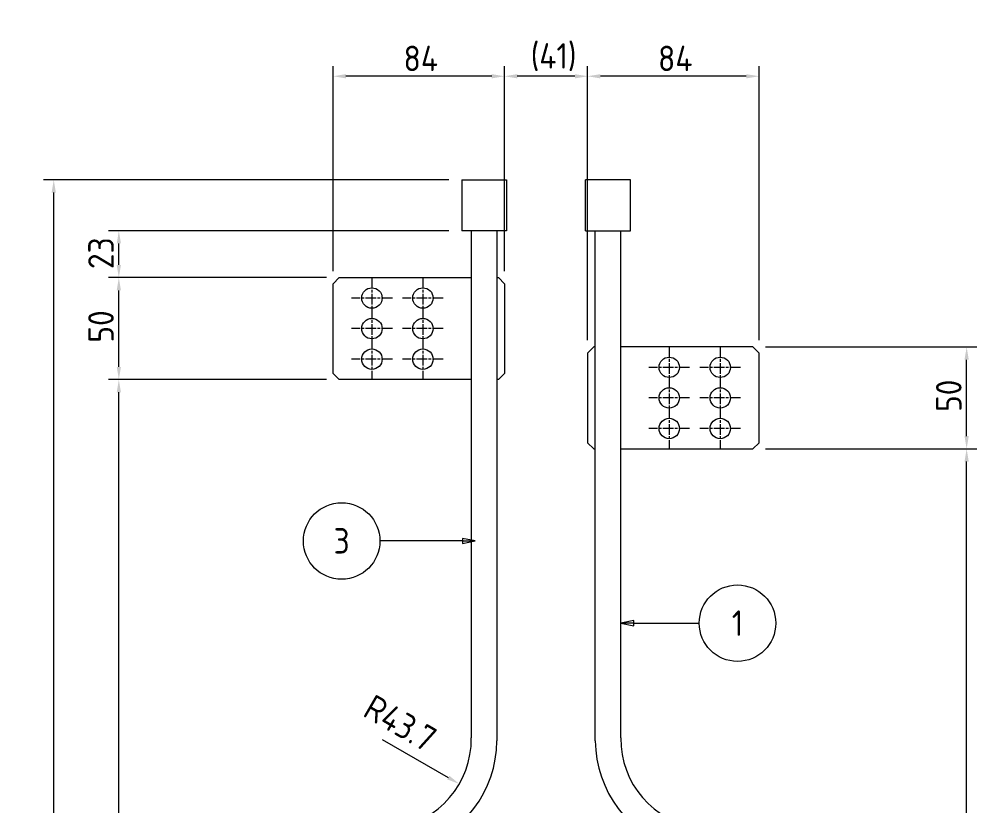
# Model space of a CAD drawing. Header units: millimetres. Extents: x 0 to 2102, y 0 to 1485.
# Drawn here: x 818.3 to 1287.8, y 602.6 to 988.5 of the extents above; entities that cross this region are included whole.
import ezdxf

# ---------------------------------------------------------------- set-up
doc = ezdxf.new("R2010")
doc.units = ezdxf.units.MM
doc.header["$LTSCALE"] = 2.5
doc.linetypes.add('CHAIN', pattern=[0.3543, 0.2362, -0.0295, 0.0591, -0.0295])
for name, color, linetype, lineweight in [('가시적인 것(ISO)', 3, 'Continuous', 5), ('기호(ISO)', 5, 'Continuous', 5), ('중심 표식(ISO)', 1, 'Continuous', 5), ('치수(ISO)', 2, 'Continuous', 5)]:
    doc.layers.add(name, color=color, linetype=linetype, lineweight=lineweight)
doc.styles.add('부품번호텍스트_PSTEK_POSCO', font='isocp.shx')
doc.styles.add('치수 텍스트_PSTEK_POSCO', font='isocp.shx')
doc.dimstyles.new('치수_PSTEK_POSCO', dxfattribs={"dimscale": 2.5, "dimtxt": 5, "dimasz": 2.5, "dimexe": 2, "dimexo": 2.5, "dimgap": 1, "dimtad": 1, "dimrnd": 1e-08, "dimdsep": 46, "dimtxsty": '치수 텍스트_PSTEK_POSCO', "dimcen": 0.09, "dimdle": 10, "dimclrd": 7, "dimclre": 7, "dimclrt": 2, "dimadec": 1, "dimazin": 2, "dimtfac": 1, "dimtmove": 0, "dimatfit": 3, "dimfxl": 0, "dimtolj": 1, "dimlwd": -1, "dimlwe": -1, "dimarcsym": 0})

# ---------------------------------------------------------------- blocks, each defined once
blk = doc.blocks.new('품번기호4')
at = {"layer": '기호(ISO)', "color": 7}
for p, q in [((414.28, 293.02), (398.07, 293.02)), ((416.78, 293.02), (414.28, 293.52)), ((414.28, 293.52), (414.28, 292.52)), ((414.28, 293.02), (416.78, 293.02)), ((414.28, 292.52), (416.78, 293.02))]:
    blk.add_line(p, q, dxfattribs=at)
at = {"layer": '기호(ISO)', "color": 7, "flags": 128}
blk.add_lwpolyline([(414.28, 292.52), (416.78, 293.02)], dxfattribs=at)
at = {"layer": '기호(ISO)'}
blk.add_circle((390.57, 293.02), 7.5, dxfattribs=at)
at = {"layer": '기호(ISO)', "color": 7}
blk.add_solid([(414.28, 292.52), (416.78, 293.02), (414.28, 293.52), (414.28, 292.52)], dxfattribs=at)
at = {"layer": '기호(ISO)', "color": 7, "insert": (390.57, 293.04), "char_height": 5, "attachment_point": 5, "style": '부품번호텍스트_PSTEK_POSCO'}
blk.add_mtext('3', dxfattribs=at)
blk = doc.blocks.new('품번기호5')
at = {"layer": '기호(ISO)', "color": 7}
for p, q in [((447.84, 277.39), (445.34, 276.89)), ((447.84, 276.89), (445.34, 276.89)), ((445.34, 276.89), (447.84, 276.39)), ((447.84, 276.39), (447.84, 277.39)), ((447.84, 276.89), (460.7, 276.89))]:
    blk.add_line(p, q, dxfattribs=at)
at = {"layer": '기호(ISO)', "color": 7, "flags": 128}
blk.add_lwpolyline([(447.84, 277.39), (445.34, 276.89)], dxfattribs=at)
at = {"layer": '기호(ISO)'}
blk.add_circle((468.2, 276.89), 7.5, dxfattribs=at)
at = {"layer": '기호(ISO)', "color": 7}
blk.add_solid([(447.84, 277.39), (445.34, 276.89), (447.84, 276.39), (447.84, 277.39)], dxfattribs=at)
at = {"layer": '기호(ISO)', "color": 7, "insert": (468.2, 276.89), "char_height": 5, "attachment_point": 5, "style": '부품번호텍스트_PSTEK_POSCO'}
blk.add_mtext('1', dxfattribs=at)
blk = doc.blocks.new('*D30')
at = {"layer": 'Defpoints', "color": 0}
for p in [(1178.04, 777.72), (1282.84, 777.72), (1081.47, 204.67)]:
    blk.add_point(p, dxfattribs=at)
at = {"layer": '치수(ISO)', "color": 7}
for p, q in [((1184.29, 777.72), (1287.84, 777.72)), ((1282.84, 210.92), (1282.84, 771.47)), ((1087.72, 204.67), (1287.84, 204.67))]:
    blk.add_line(p, q, dxfattribs=at)
for points in [[(1281.79, 771.47), (1283.88, 771.47), (1282.84, 777.72)], [(1281.79, 210.92), (1283.88, 210.92), (1282.84, 204.67)]]:
    blk.add_solid(points, dxfattribs=at)
at = {"layer": '치수(ISO)', "color": 2, "insert": (1274.09, 429.56), "char_height": 12.5, "attachment_point": 4, "rotation": 90, "style": '치수 텍스트_PSTEK_POSCO'}
blk.add_mtext('\\A1;573.05', dxfattribs=at)
blk = doc.blocks.new('*D31')
at = {"layer": 'Defpoints', "color": 0}
for p in [(1178.04, 827.72), (1282.84, 827.72), (1178.04, 777.72)]:
    blk.add_point(p, dxfattribs=at)
at = {"layer": '치수(ISO)', "color": 7}
for p, q in [((1184.29, 827.72), (1287.84, 827.72)), ((1282.84, 783.97), (1282.84, 821.47)), ((1184.29, 777.72), (1287.84, 777.72))]:
    blk.add_line(p, q, dxfattribs=at)
for points in [[(1281.79, 821.47), (1283.88, 821.47), (1282.84, 827.72)], [(1281.79, 783.97), (1283.88, 783.97), (1282.84, 777.72)]]:
    blk.add_solid(points, dxfattribs=at)
at = {"layer": '치수(ISO)', "color": 2, "insert": (1274.09, 795.84), "char_height": 12.5, "attachment_point": 4, "rotation": 90, "style": '치수 텍스트_PSTEK_POSCO'}
blk.add_mtext('\\A1;50', dxfattribs=at)
blk = doc.blocks.new('*D32')
at = {"layer": 'Defpoints', "color": 0}
for p in [(867.2, 811.72), (975.28, 811.72), (1067.51, 204.89)]:
    blk.add_point(p, dxfattribs=at)
at = {"layer": '치수(ISO)', "color": 7}
for p, q in [((969.03, 811.72), (862.2, 811.72)), ((867.2, 211.14), (867.2, 805.47)), ((1061.26, 204.89), (862.2, 204.89))]:
    blk.add_line(p, q, dxfattribs=at)
for points in [[(866.16, 805.47), (868.24, 805.47), (867.2, 811.72)], [(866.16, 211.14), (868.24, 211.14), (867.2, 204.89)]]:
    blk.add_solid(points, dxfattribs=at)
at = {"layer": '치수(ISO)', "color": 2, "insert": (858.45, 446.3), "char_height": 12.5, "attachment_point": 4, "rotation": 90, "style": '치수 텍스트_PSTEK_POSCO'}
blk.add_mtext('\\A1;606.83', dxfattribs=at)
blk = doc.blocks.new('*D33')
at = {"layer": 'Defpoints', "color": 0}
for p in [(867.2, 861.72), (975.28, 861.72), (975.28, 811.72)]:
    blk.add_point(p, dxfattribs=at)
at = {"layer": '치수(ISO)', "color": 7}
for p, q in [((969.03, 861.72), (862.2, 861.72)), ((867.2, 817.97), (867.2, 855.47)), ((969.03, 811.72), (862.2, 811.72))]:
    blk.add_line(p, q, dxfattribs=at)
for points in [[(866.16, 855.47), (868.24, 855.47), (867.2, 861.72)], [(866.16, 817.97), (868.24, 817.97), (867.2, 811.72)]]:
    blk.add_solid(points, dxfattribs=at)
at = {"layer": '치수(ISO)', "color": 2, "insert": (858.45, 829.84), "char_height": 12.5, "attachment_point": 4, "rotation": 90, "style": '치수 텍스트_PSTEK_POSCO'}
blk.add_mtext('\\A1;50', dxfattribs=at)
blk = doc.blocks.new('*D34')
at = {"layer": 'Defpoints', "color": 0}
for p in [(1097.04, 960.51), (1097.04, 824.72), (1181.04, 824.72)]:
    blk.add_point(p, dxfattribs=at)
at = {"layer": '치수(ISO)', "color": 7}
for p, q in [((1097.04, 830.97), (1097.04, 965.51)), ((1181.04, 830.97), (1181.04, 965.51)), ((1174.79, 960.51), (1103.29, 960.51))]:
    blk.add_line(p, q, dxfattribs=at)
for points in [[(1103.29, 961.55), (1103.29, 959.46), (1097.04, 960.51)], [(1174.79, 961.55), (1174.79, 959.46), (1181.04, 960.51)]]:
    blk.add_solid(points, dxfattribs=at)
at = {"layer": '치수(ISO)', "color": 2, "insert": (1131.54, 969.26), "char_height": 12.5, "attachment_point": 4, "style": '치수 텍스트_PSTEK_POSCO'}
blk.add_mtext('\\A1;84', dxfattribs=at)
blk = doc.blocks.new('*D35')
at = {"layer": 'Defpoints', "color": 0}
for p in [(1056.28, 960.51), (1056.28, 858.72), (1097.04, 824.72)]:
    blk.add_point(p, dxfattribs=at)
at = {"layer": '치수(ISO)', "color": 7}
for p, q in [((1056.28, 864.97), (1056.28, 965.51)), ((1097.04, 830.97), (1097.04, 965.51)), ((1090.79, 960.51), (1062.53, 960.51))]:
    blk.add_line(p, q, dxfattribs=at)
for points in [[(1062.53, 961.55), (1062.53, 959.46), (1056.28, 960.51)], [(1090.79, 961.55), (1090.79, 959.46), (1097.04, 960.51)]]:
    blk.add_solid(points, dxfattribs=at)
at = {"layer": '치수(ISO)', "color": 2, "insert": (1061.97, 969.88), "char_height": 12.5, "attachment_point": 4, "style": '치수 텍스트_PSTEK_POSCO'}
blk.add_mtext('\\A1; (41)', dxfattribs=at)
blk = doc.blocks.new('*D36')
at = {"layer": 'Defpoints', "color": 0}
for p in [(972.28, 960.51), (972.28, 858.72), (1056.28, 858.72)]:
    blk.add_point(p, dxfattribs=at)
at = {"layer": '치수(ISO)', "color": 7}
for p, q in [((972.28, 864.97), (972.28, 965.51)), ((1056.28, 864.97), (1056.28, 965.51)), ((1050.03, 960.51), (978.53, 960.51))]:
    blk.add_line(p, q, dxfattribs=at)
for points in [[(978.53, 961.55), (978.53, 959.46), (972.28, 960.51)], [(1050.03, 961.55), (1050.03, 959.46), (1056.28, 960.51)]]:
    blk.add_solid(points, dxfattribs=at)
at = {"layer": '치수(ISO)', "color": 2, "insert": (1006.78, 969.26), "char_height": 12.5, "attachment_point": 4, "style": '치수 텍스트_PSTEK_POSCO'}
blk.add_mtext('\\A1;84', dxfattribs=at)
blk = doc.blocks.new('*D38')
at = {"layer": 'Defpoints', "color": 0}
for p in [(996.28, 635.21), (1034.12, 613.36)]:
    blk.add_point(p, dxfattribs=at)
at = {"layer": '치수(ISO)', "color": 7}
blk.add_line((996.28, 635.21), (1028.71, 616.48), dxfattribs=at)
blk.add_solid([(1029.23, 617.39), (1028.19, 615.58), (1034.12, 613.36)], dxfattribs=at)
at = {"layer": '치수(ISO)', "color": 2, "insert": (989.23, 652.42), "char_height": 12.5, "attachment_point": 4, "rotation": 330, "style": '치수 텍스트_PSTEK_POSCO'}
blk.add_mtext('\\A1;R43.7', dxfattribs=at)
blk = doc.blocks.new('*D39')
at = {"layer": 'Defpoints', "color": 0}
for p in [(867.2, 884.72), (1035.28, 884.72), (975.28, 861.72)]:
    blk.add_point(p, dxfattribs=at)
at = {"layer": '치수(ISO)', "color": 7}
for p, q in [((1029.03, 884.72), (862.2, 884.72)), ((867.2, 867.97), (867.2, 878.47)), ((969.03, 861.72), (862.2, 861.72))]:
    blk.add_line(p, q, dxfattribs=at)
for points in [[(866.16, 878.47), (868.24, 878.47), (867.2, 884.72)], [(866.16, 867.97), (868.24, 867.97), (867.2, 861.72)]]:
    blk.add_solid(points, dxfattribs=at)
at = {"layer": '치수(ISO)', "color": 2, "insert": (858.45, 865.93), "char_height": 12.5, "attachment_point": 4, "rotation": 90, "style": '치수 텍스트_PSTEK_POSCO'}
blk.add_mtext('\\A1;23', dxfattribs=at)
blk = doc.blocks.new('*D42')
at = {"layer": 'Defpoints', "color": 0}
for p in [(835.28, 909.72), (1035.28, 909.72), (1067.51, 204.89)]:
    blk.add_point(p, dxfattribs=at)
at = {"layer": '치수(ISO)', "color": 7}
for p, q in [((1029.03, 909.72), (830.28, 909.72)), ((835.28, 211.14), (835.28, 903.47)), ((1061.26, 204.89), (830.28, 204.89))]:
    blk.add_line(p, q, dxfattribs=at)
for points in [[(834.24, 903.47), (836.32, 903.47), (835.28, 909.72)], [(834.24, 211.14), (836.32, 211.14), (835.28, 204.89)]]:
    blk.add_solid(points, dxfattribs=at)
at = {"layer": '치수(ISO)', "color": 2, "insert": (826.53, 534.43), "char_height": 12.5, "attachment_point": 4, "rotation": 90, "style": '치수 텍스트_PSTEK_POSCO'}
blk.add_mtext('\\A1;704.82', dxfattribs=at)

msp = doc.modelspace()

# ---------------------------------------------------------------- linework, layer by layer
at = {"layer": '가시적인 것(ISO)'}
for p, q in [((1035.28, 909.719), (1057.28, 909.719)), ((1035.28, 909.719), (1035.28, 884.719)), ((1057.28, 909.719), (1057.28, 884.719)), ((1118.039, 909.719), (1096.039, 909.719)), ((1096.039, 884.719), (1096.039, 909.719)), ((1118.039, 884.719), (1118.039, 909.719)), ((1057.28, 884.719), (1035.28, 884.719)), ((1039.97, 884.719), (1039.97, 635.923)), ((1052.589, 884.719), (1052.589, 634.491)), ((1096.039, 884.719), (1118.039, 884.719)), ((1100.729, 634.491), (1100.729, 884.719)), ((1113.348, 635.923), (1113.348, 884.719)), ((972.28, 858.719), (975.28, 861.719)), ((975.28, 861.719), (1039.97, 861.719)), ((1052.589, 861.719), (1053.28, 861.719)), ((1053.28, 861.719), (1056.28, 858.719)), ((972.28, 814.719), (972.28, 858.719)), ((1056.28, 858.719), (1056.28, 814.719)), ((1097.038, 824.719), (1100.038, 827.719)), ((1100.729, 827.719), (1100.038, 827.719)), ((1178.038, 827.719), (1113.348, 827.719)), ((1178.038, 827.719), (1181.038, 824.719)), ((1097.038, 824.719), (1097.038, 780.719)), ((1181.038, 780.719), (1181.038, 824.719)), ((975.28, 811.719), (972.28, 814.719)), ((1056.28, 814.719), (1053.28, 811.719)), ((1039.97, 811.719), (975.28, 811.719)), ((1053.28, 811.719), (1052.589, 811.719)), ((1100.038, 777.719), (1097.038, 780.719)), ((1181.038, 780.719), (1178.038, 777.719)), ((1100.038, 777.719), (1100.729, 777.719)), ((1113.348, 777.719), (1178.038, 777.719))]:
    msp.add_line(p, q, dxfattribs=at)
for centre in [(991.28, 851.719), (1016.28, 851.719), (991.28, 836.719), (1016.28, 836.719), (991.28, 821.719), (1016.28, 821.719), (1137.038, 817.719), (1162.038, 817.719), (1137.038, 802.719), (1162.038, 802.719), (1137.038, 787.719), (1162.038, 787.719)]:
    msp.add_circle(centre, 5, dxfattribs=at)
for centre, radius, start, end in [((996.28, 635.207), 43.696, 277.41195, 0.93874), ((996.28, 635.207), 56.314, 286.79189, 359.27161), ((1157.039, 635.207), 56.314, 180.72839, 253.20815), ((1157.039, 635.207), 43.696, 179.06126, 262.58805)]:
    msp.add_arc(centre, radius, start, end, dxfattribs=at)
at = {"layer": '중심 표식(ISO)', "linetype": 'CHAIN', "ltscale": 8.88956}
for p, q in [((991.28, 861.719), (991.28, 841.719)), ((1016.28, 861.719), (1016.28, 841.719)), ((1001.28, 851.719), (981.28, 851.719)), ((1026.28, 851.719), (1006.28, 851.719)), ((991.28, 846.719), (991.28, 826.719)), ((1016.28, 846.719), (1016.28, 826.719)), ((1001.28, 836.719), (981.28, 836.719)), ((1026.28, 836.719), (1006.28, 836.719)), ((991.28, 831.719), (991.28, 811.719)), ((1016.28, 831.719), (1016.28, 811.719)), ((1137.038, 827.719), (1137.038, 807.719)), ((1162.038, 827.719), (1162.038, 807.719)), ((1001.28, 821.719), (981.28, 821.719)), ((1026.28, 821.719), (1006.28, 821.719)), ((1147.038, 817.719), (1127.038, 817.719)), ((1172.038, 817.719), (1152.038, 817.719)), ((1137.038, 812.719), (1137.038, 792.719)), ((1162.038, 812.719), (1162.038, 792.719)), ((1147.038, 802.719), (1127.038, 802.719)), ((1172.038, 802.719), (1152.038, 802.719)), ((1137.038, 797.719), (1137.038, 777.719)), ((1162.038, 797.719), (1162.038, 777.719)), ((1147.038, 787.719), (1127.038, 787.719)), ((1172.038, 787.719), (1152.038, 787.719))]:
    msp.add_line(p, q, dxfattribs=at)

# ---------------------------------------------------------------- block references
at = {"layer": '기호(ISO)', "xscale": 2.5, "yscale": 2.5, "zscale": 2.5}
for name in ['품번기호4', '품번기호5']:
    msp.add_blockref(name, (0, 0), dxfattribs=at)

# ---------------------------------------------------------------- dimensions: what is measured, and where the dimension line sits
at = {"layer": '치수(ISO)', "color": 7}
dim = msp.add_linear_dim(base=(1056.28, 960.506), p1=(1097.038, 824.719), p2=(1056.28, 858.719), angle=180, text=' (41)', dimstyle='치수_PSTEK_POSCO', override={"dimdec": 2, "dimtp": 0, "dimtm": 0, "dimtdec": 2, "dimtofl": 0, "dimatfit": 1}, dxfattribs=at)
dim.commit()
dim.dimension.update_dxf_attribs({"geometry": '*D35', "text_midpoint": (1076.659, 960.506), "dimtype": 160})
for base, p1, p2, angle, picture, middle in [((972.28, 960.506), (1056.28, 858.719), (972.28, 858.719), 180, '*D36', (1014.28, 960.506)), ((1097.038, 960.506), (1181.038, 824.719), (1097.038, 824.719), 180, '*D34', (1139.038, 960.506)), ((835.279907, 909.719095), (1067.50927, 204.894097), (1035.279907, 909.719095), 90, '*D42', (835.279907, 557.306596)), ((867.201, 884.719), (975.28, 861.719), (1035.28, 884.719), 90, '*D39', (867.201, 873.219)), ((867.201, 861.719), (975.28, 811.719), (975.28, 861.719), 270, '*D33', (867.201, 836.719)), ((1282.836, 827.719), (1178.038, 777.719), (1178.038, 827.719), 90, '*D31', (1282.836, 802.719)), ((867.201, 811.719), (1067.505, 204.893), (975.28, 811.719), 90, '*D32', (867.201, 468.806)), ((1282.836, 777.719), (1081.465, 204.667), (1178.038, 777.719), 90, '*D30', (1282.836, 451.693))]:
    dim = msp.add_linear_dim(base=base, p1=p1, p2=p2, angle=angle, dimstyle='치수_PSTEK_POSCO', override={"dimdec": 2, "dimtp": 0, "dimtm": 0, "dimtdec": 2, "dimtofl": 0, "dimatfit": 1}, dxfattribs=at)
    dim.commit()
    dim.dimension.update_dxf_attribs({"geometry": picture, "text_midpoint": middle, "dimtype": 160})
dim = msp.add_radius_dim(center=(996.28, 635.207), mpoint=(1034.122, 613.359), dimstyle='치수_PSTEK_POSCO', override={"dimdec": 2, "dimcen": 0, "dimdle": 0, "dimtp": 0, "dimtm": 0, "dimtdec": 2, "dimtofl": 0, "dimtmove": 2}, dxfattribs=at)
dim.commit()
dim.dimension.update_dxf_attribs({"geometry": '*D38', "text_midpoint": (1005.467, 643.048), "dimtype": 164})

doc.saveas('drawing.dxf')
